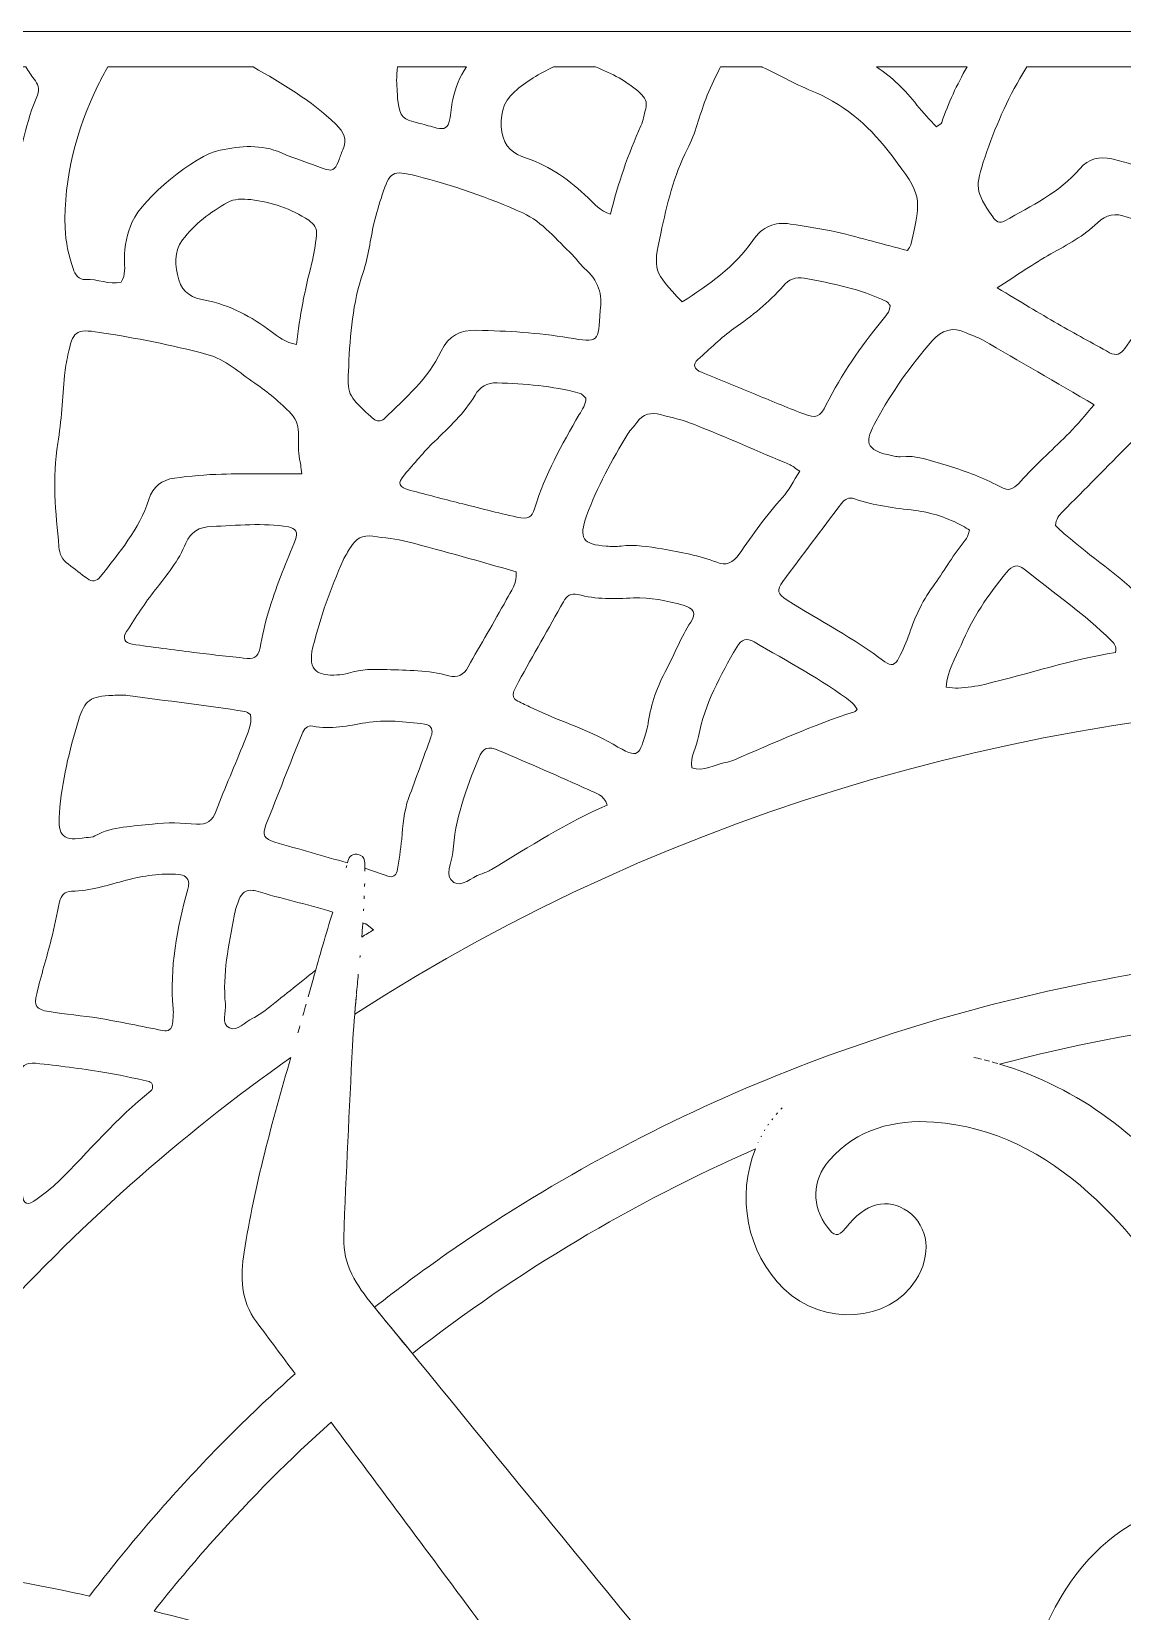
# Model space of a CAD drawing. Extents: x 140 to 2861, y -2860 to -140.
# Drawn here: x 769 to 1340, y -967 to -140 of the extents above; entities that cross this region are included whole.
import ezdxf

# ---------------------------------------------------------------- set-up
doc = ezdxf.new("R2010")
doc.units = 0
doc.header["$MEASUREMENT"] = 0
doc.layers.add('Layer 1', color=7, linetype='Continuous')

# ---------------------------------------------------------------- blocks, each defined once
blk = doc.blocks.new('block 2')
at = {"layer": 'Layer 1', "lineweight": 0}
blk.add_lwpolyline([(1356.69, -139.6), (1299.75, -139.6), (1268.59, -139.6), (1193.65, -139.6), (1108.24, -139.6), (1087.25, -139.6), (1020.71, -139.6), (963.39, -139.6), (837.73, -139.6), (819.08, -139.6), (753.79, -139.6)], dxfattribs=at)
for points, knots in [([(765.69, -158.1), (767.05, -160.27), (768.43, -162.43), (769.99, -164.45), (772.05, -167.09), (773.22, -169.42), (771.77, -172.87), (765.88, -186.82), (762.96, -201.58), (760.39, -216.43), (760.14, -217.88), (760.09, -219.69), (758.2, -220.19), (756.48, -220.66), (755.4, -219.58), (754.56, -218.28), (744.73, -203.05), (734.39, -188.12), (725.27, -172.47), (722.6, -167.89), (720.39, -163.03), (718.32, -158.1), (718.32, -158.1), (765.69, -158.1), (765.69, -158.1)], [0, 0, 0, 0, 1, 1, 1, 2, 2, 2, 3, 3, 3, 4, 4, 4, 5, 5, 5, 6, 6, 6, 7, 7, 7, 8, 8, 8, 8]), ([(803.63, -167.51), (805.17, -164.31), (806.86, -161.19), (808.59, -158.1), (808.59, -158.1), (884.71, -158.1), (884.71, -158.1), (899.98, -166.77), (915.12, -175.62), (927.99, -188), (932.4, -192.25), (934.06, -196.01), (931.67, -201.55), (930.85, -203.45), (930.27, -205.46), (929.49, -207.37), (927.44, -212.36), (926.07, -212.96), (921.38, -211.21), (914.11, -208.5), (906.67, -206.18), (899.58, -203.08), (888.98, -198.43), (878.18, -199.52), (867.51, -201.63), (854.3, -204.25), (826.74, -226.97), (821.48, -239.13), (818.8, -245.31), (817.24, -251.87), (817.35, -258.76), (817.42, -262.81), (818.13, -267.07), (815.61, -270.73), (809.2, -272.36), (803.29, -268.95), (797.03, -269.41), (793.53, -269.67), (791.48, -266.73), (790.49, -263.67), (788.25, -256.79), (786.47, -249.86), (786.26, -242.46), (785.49, -215.91), (792.21, -191.14), (803.63, -167.51)], [0, 0, 0, 0, 1, 1, 1, 2, 2, 2, 3, 3, 3, 4, 4, 4, 5, 5, 5, 6, 6, 6, 7, 7, 7, 8, 8, 8, 9, 9, 9, 10, 10, 10, 11, 11, 11, 12, 12, 12, 13, 13, 13, 14, 14, 14, 15, 15, 15, 15]), ([(960.33, -158.1), (960.33, -158.1), (996.46, -158.1), (996.46, -158.1), (992.99, -163.09), (990.71, -168.89), (989.26, -175.21), (988.46, -178.73), (988.29, -182.4), (987.61, -185.96), (986.86, -189.92), (984.97, -191.06), (980.96, -190.1), (977.94, -189.38), (975, -188.34), (971.98, -187.65), (962.9, -185.58), (961.75, -184.46), (960.55, -175.85), (960.34, -174.32), (960.29, -172.75), (960.19, -171.2), (960.06, -169.13), (959.94, -167.06), (959.83, -165.21), (959.93, -162.82), (960.1, -160.45), (960.33, -158.1)], [0, 0, 0, 0, 1, 1, 1, 2, 2, 2, 3, 3, 3, 4, 4, 4, 5, 5, 5, 6, 6, 6, 7, 7, 7, 8, 8, 8, 9, 9, 9, 9]), ([(1021.64, -171.06), (1027.73, -165.71), (1034.73, -161.52), (1042.07, -158.1), (1042.07, -158.1), (1064.12, -158.1), (1064.12, -158.1), (1072.56, -161.4), (1080.55, -165.65), (1087.43, -171.81), (1089.91, -174.03), (1091.35, -176.5), (1090.32, -179.96), (1089.44, -182.93), (1089.08, -186.11), (1087.83, -188.9), (1081.13, -203.78), (1075.77, -219.14), (1071.87, -235.22), (1066.39, -233.6), (1063.47, -229.84), (1060.19, -226.71), (1050.75, -217.73), (1040.58, -209.96), (1027.96, -205.94), (1021.13, -203.76), (1016.25, -199.85), (1015.06, -192.26), (1013.77, -184.05), (1015.38, -176.57), (1021.64, -171.06)], [0, 0, 0, 0, 1, 1, 1, 2, 2, 2, 3, 3, 3, 4, 4, 4, 5, 5, 5, 6, 6, 6, 7, 7, 7, 8, 8, 8, 9, 9, 9, 10, 10, 10, 10]), ([(1098.23, -245.24), (1101.45, -230.09), (1104.95, -215.08), (1112.2, -201.06), (1116.43, -192.89), (1118.45, -183.58), (1121.77, -174.91), (1123.8, -169.61), (1126.28, -164.47), (1128.83, -159.39), (1129.06, -158.93), (1129.29, -158.5), (1129.51, -158.1), (1129.51, -158.1), (1151.17, -158.1), (1151.17, -158.1), (1151.2, -158.11), (1151.24, -158.13), (1151.28, -158.15), (1160.62, -162.57), (1169.73, -167.55), (1179.23, -171.57), (1195.97, -178.66), (1208.64, -190.31), (1219.35, -204.68), (1234.8, -225.4), (1235.05, -225.74), (1229.09, -251.16), (1228.87, -252.11), (1228.16, -252.94), (1227.43, -254.28), (1215.22, -251.05), (1202.94, -247.54), (1190.53, -244.62), (1182.51, -242.74), (1174.3, -241.63), (1166.14, -240.36), (1157.77, -239.04), (1151.62, -241.56), (1146.39, -249.05), (1136.82, -262.75), (1123.3, -272.31), (1109.38, -281.1), (1094.18, -264.97), (1094.04, -264.94), (1098.23, -245.24)], [0, 0, 0, 0, 1, 1, 1, 2, 2, 2, 3, 3, 3, 4, 4, 4, 5, 5, 5, 6, 6, 6, 7, 7, 7, 8, 8, 8, 9, 9, 9, 10, 10, 10, 11, 11, 11, 12, 12, 12, 13, 13, 13, 14, 14, 14, 15, 15, 15, 15]), ([(1258.6, -158.1), (1253.35, -167.41), (1248.74, -177.03), (1245.37, -187.26), (1245.11, -188.05), (1243.81, -188.5), (1242.59, -189.42), (1239.18, -185.66), (1235.49, -182.06), (1232.35, -178.04), (1226.24, -170.22), (1219.34, -163.36), (1211.11, -158.1), (1211.11, -158.1), (1258.6, -158.1), (1258.6, -158.1)], [0, 0, 0, 0, 1, 1, 1, 2, 2, 2, 3, 3, 3, 4, 4, 4, 5, 5, 5, 5]), ([(1268.06, -205.17), (1273.21, -189.97), (1279.43, -175.37), (1287.87, -161.51), (1288.55, -160.38), (1289.22, -159.24), (1289.88, -158.1), (1289.88, -158.1), (1380.53, -158.1), (1380.53, -158.1), (1386.35, -164.9), (1390.79, -172.78), (1395.15, -180.67), (1406.61, -201.41), (1406.36, -201.56), (1398.76, -224.02), (1398.28, -225.45), (1397.43, -226.76), (1396.03, -229.58), (1378.77, -221.66), (1362.25, -214.34), (1344.91, -209.1), (1341.45, -208.06), (1337.97, -207.01), (1334.44, -206.23), (1327.92, -204.8), (1322.3, -206.07), (1317.67, -211.44), (1306.94, -223.86), (1292.33, -230.81), (1278.41, -238.72), (1275.52, -240.36), (1273.67, -239.01), (1272.05, -236.6), (1262.82, -222.86), (1262.58, -221.34), (1268.06, -205.17)], [0, 0, 0, 0, 1, 1, 1, 2, 2, 2, 3, 3, 3, 4, 4, 4, 5, 5, 5, 6, 6, 6, 7, 7, 7, 8, 8, 8, 9, 9, 9, 10, 10, 10, 11, 11, 11, 12, 12, 12, 12]), ([(934.78, -314.76), (935.56, -298.18), (936.83, -281.72), (942.32, -265.75), (945.15, -257.49), (946.03, -248.58), (948.03, -240.02), (949.21, -234.98), (950.7, -229.99), (952.31, -225.07), (956.23, -213.08), (957.66, -211.93), (970.18, -215.15), (989.27, -220.05), (1007.95, -226.41), (1025.91, -234.56), (1036.48, -239.35), (1043.62, -248.71), (1051.91, -256.46), (1054.17, -258.57), (1055.76, -261.44), (1058.12, -263.4), (1065.67, -269.68), (1067.89, -277.66), (1066.42, -285.68), (1065.78, -302.33), (1065.74, -302.55), (1049.87, -299.91), (1033.96, -297.27), (1017.94, -296.34), (1001.85, -295.97), (993.22, -295.78), (987.11, -298.68), (983.23, -306.93), (976.48, -321.33), (964.48, -331.52), (953.28, -342.27), (951.6, -343.88), (949.58, -343.83), (947.71, -342.39), (946.89, -341.76), (946.18, -340.99), (945.42, -340.28), (934.21, -329.75), (934.08, -329.74), (934.78, -314.76)], [0, 0, 0, 0, 1, 1, 1, 2, 2, 2, 3, 3, 3, 4, 4, 4, 5, 5, 5, 6, 6, 6, 7, 7, 7, 8, 8, 8, 9, 9, 9, 10, 10, 10, 11, 11, 11, 12, 12, 12, 13, 13, 13, 14, 14, 14, 15, 15, 15, 15]), ([(917.94, -246.14), (917.28, -251.25), (916.69, -256.41), (915.37, -261.36), (911.81, -274.8), (909.11, -288.39), (907.45, -303.46), (901.53, -302.36), (897.95, -299.36), (894.27, -296.64), (883.77, -288.89), (872.61, -282.67), (859.56, -280.26), (853.27, -279.1), (847.78, -276.61), (845.81, -269.54), (843.78, -262.29), (843.12, -255.03), (847.71, -248.71), (853.88, -240.23), (862.49, -234.21), (871.38, -229.01), (874.62, -227.11), (879.5, -227.14), (883.49, -227.57), (894.38, -228.77), (904.58, -232.37), (913.83, -238.4), (916.64, -240.24), (918.38, -242.76), (917.94, -246.14)], [0, 0, 0, 0, 1, 1, 1, 2, 2, 2, 3, 3, 3, 4, 4, 4, 5, 5, 5, 6, 6, 6, 7, 7, 7, 8, 8, 8, 9, 9, 9, 10, 10, 10, 10]), ([(1351.26, -291.74), (1347.72, -296.19), (1344.43, -300.85), (1341.18, -305.51), (1339.08, -308.54), (1336.56, -309.52), (1333.28, -307.71), (1324.21, -302.72), (1315.1, -297.78), (1306.13, -292.61), (1296.32, -286.95), (1286.65, -281.06), (1274.34, -273.75), (1285.03, -266.96), (1293.52, -261.06), (1302.49, -256), (1311.08, -251.16), (1319.81, -246.68), (1326.94, -239.66), (1331.41, -235.25), (1336.33, -234.46), (1342.55, -236.7), (1354.26, -240.91), (1365.95, -245.08), (1376.95, -250.93), (1385.02, -255.22), (1383.93, -257.5), (1378.79, -262.19), (1368.8, -271.28), (1359.67, -281.18), (1351.26, -291.74)], [0, 0, 0, 0, 1, 1, 1, 2, 2, 2, 3, 3, 3, 4, 4, 4, 5, 5, 5, 6, 6, 6, 7, 7, 7, 8, 8, 8, 9, 9, 9, 10, 10, 10, 10]), ([(1213.92, -291.01), (1202.85, -304.72), (1192.86, -319.13), (1184.9, -334.91), (1181.54, -341.58), (1179.75, -342.28), (1172.61, -339.58), (1163.91, -336.29), (1155.35, -332.63), (1146.73, -329.12), (1137.64, -325.42), (1128.55, -321.72), (1119.47, -317.99), (1115.46, -316.34), (1114.74, -313.81), (1117.7, -311.2), (1123.89, -305.71), (1129.85, -299.88), (1136.55, -295.08), (1145.84, -288.43), (1154.86, -281.62), (1162.25, -272.81), (1165.08, -269.43), (1168.85, -267.83), (1173.33, -268.68), (1188.05, -271.48), (1202.79, -274.27), (1216.44, -280.87), (1217.22, -281.25), (1217.68, -282.31), (1218.32, -283.09), (1218.24, -286.47), (1215.84, -288.63), (1213.92, -291.01)], [0, 0, 0, 0, 1, 1, 1, 2, 2, 2, 3, 3, 3, 4, 4, 4, 5, 5, 5, 6, 6, 6, 7, 7, 7, 8, 8, 8, 9, 9, 9, 10, 10, 10, 11, 11, 11, 11]), ([(782.45, -355.14), (784.45, -343.45), (784.82, -331.48), (786.03, -319.65), (786.39, -316.05), (787, -312.46), (787.74, -308.92), (790.31, -296.51), (791.61, -295.1), (804.28, -297.06), (823.19, -300), (842, -303.6), (860.52, -308.58), (870.46, -311.25), (877.56, -318.28), (885.64, -323.72), (892.47, -328.32), (898.95, -333.72), (904.64, -339.67), (910.96, -346.27), (907.23, -355.52), (909.09, -363.4), (909.56, -365.38), (909.7, -367.44), (910.24, -371.22), (895.09, -371.22), (881.67, -370.98), (868.26, -371.31), (860, -371.52), (851.73, -372.28), (843.54, -373.39), (836.99, -374.27), (832.35, -377.77), (830.12, -384.59), (825.03, -400.15), (814.58, -412.48), (804.69, -425.09), (802.85, -427.44), (800.4, -427.83), (797.92, -426.03), (794.57, -423.59), (791.38, -420.93), (788.01, -418.52), (784.8, -416.23), (783.4, -413.15), (783.05, -409.32), (781.38, -391.28), (779.35, -373.33), (782.45, -355.14)], [0, 0, 0, 0, 1, 1, 1, 2, 2, 2, 3, 3, 3, 4, 4, 4, 5, 5, 5, 6, 6, 6, 7, 7, 7, 8, 8, 8, 9, 9, 9, 10, 10, 10, 11, 11, 11, 12, 12, 12, 13, 13, 13, 14, 14, 14, 15, 15, 15, 16, 16, 16, 16]), ([(1325.24, -334.99), (1320.39, -340.5), (1316.54, -345.27), (1312.27, -349.62), (1304.3, -357.72), (1295.67, -365.21), (1288.08, -373.64), (1280.96, -381.53), (1279.82, -379.81), (1273.65, -376.72), (1265.27, -372.52), (1256.66, -369.32), (1247.73, -366.62), (1239.81, -364.22), (1232.07, -361.29), (1223.56, -362.16), (1222.55, -362.26), (1221.48, -362.11), (1220.47, -361.91), (1203.95, -358.65), (1205.2, -354.09), (1211.03, -343.34), (1219.19, -328.31), (1229.09, -314.43), (1240.37, -301.55), (1245.37, -295.84), (1251.07, -293.92), (1258.19, -297.32), (1260.98, -298.65), (1264.04, -299.48), (1266.71, -301.02), (1285.92, -312.07), (1305.06, -323.25), (1325.24, -334.99)], [0, 0, 0, 0, 1, 1, 1, 2, 2, 2, 3, 3, 3, 4, 4, 4, 5, 5, 5, 6, 6, 6, 7, 7, 7, 8, 8, 8, 9, 9, 9, 10, 10, 10, 11, 11, 11, 11]), ([(1032.2, -388.99), (1030.5, -394.32), (1028.97, -395.14), (1022.79, -393.78), (1012.7, -391.57), (1002.7, -388.96), (992.68, -386.43), (984.16, -384.28), (975.67, -382.02), (967.17, -379.8), (960.92, -378.17), (960.06, -376.16), (964, -371.6), (969.07, -365.73), (974.03, -359.71), (979.59, -354.33), (987.4, -346.76), (995.41, -339.48), (1000.98, -329.94), (1003.48, -325.67), (1007.24, -323.36), (1012.5, -323.51), (1027.01, -323.91), (1041.42, -325.11), (1055.49, -328.85), (1056.85, -329.21), (1057.93, -330.66), (1059.05, -331.54), (1058.98, -335), (1057.09, -337.49), (1055.53, -340.12), (1046.32, -355.72), (1037.73, -371.61), (1032.2, -388.99)], [0, 0, 0, 0, 1, 1, 1, 2, 2, 2, 3, 3, 3, 4, 4, 4, 5, 5, 5, 6, 6, 6, 7, 7, 7, 8, 8, 8, 9, 9, 9, 10, 10, 10, 11, 11, 11, 11]), ([(1098.1, -340.1), (1104.08, -341.71), (1110.2, -343.04), (1115.92, -345.36), (1132.68, -352.15), (1149.28, -359.35), (1165.91, -366.45), (1167.3, -367.04), (1168.48, -368.1), (1171.05, -369.78), (1167.62, -375.06), (1165.34, -379.85), (1161.92, -383.59), (1153.52, -392.82), (1146.42, -403.01), (1139.3, -413.16), (1136.02, -417.82), (1132.44, -419.41), (1127.53, -417.48), (1118.3, -413.85), (1108.69, -412.15), (1098.98, -410.44), (1091.78, -409.18), (1084.72, -408.17), (1077.42, -408.97), (1074.87, -409.26), (1072.25, -409.18), (1069.68, -409.01), (1057.42, -408.21), (1055.1, -404.76), (1059.38, -393.19), (1064.96, -378.09), (1072.56, -363.97), (1080.96, -350.28), (1082.31, -348.09), (1084.26, -346.29), (1085.75, -344.19), (1088.89, -339.75), (1093.18, -338.79), (1098.1, -340.1)], [0, 0, 0, 0, 1, 1, 1, 2, 2, 2, 3, 3, 3, 4, 4, 4, 5, 5, 5, 6, 6, 6, 7, 7, 7, 8, 8, 8, 9, 9, 9, 10, 10, 10, 11, 11, 11, 12, 12, 12, 13, 13, 13, 13]), ([(1385.74, -404.72), (1379.41, -411.1), (1374.57, -418.23), (1370.75, -426.23), (1369.41, -429.03), (1367.91, -431.76), (1366.3, -434.41), (1359.9, -444.97), (1359.29, -445.22), (1350.83, -436.76), (1338.33, -424.25), (1323.5, -414.62), (1310.2, -403.11), (1308.28, -401.44), (1306.46, -399.66), (1304.85, -398.18), (1305.26, -394.86), (1306.8, -392.83), (1308.66, -390.96), (1320.34, -379.2), (1332.03, -367.44), (1343.66, -355.63), (1346.2, -353.05), (1348.65, -352.72), (1351.89, -354.53), (1359.64, -358.86), (1368.19, -360.82), (1376.74, -363.04), (1388.2, -366), (1399.29, -370.25), (1408.59, -379), (1400.79, -387.87), (1393.68, -396.71), (1385.74, -404.72)], [0, 0, 0, 0, 1, 1, 1, 2, 2, 2, 3, 3, 3, 4, 4, 4, 5, 5, 5, 6, 6, 6, 7, 7, 7, 8, 8, 8, 9, 9, 9, 10, 10, 10, 11, 11, 11, 11]), ([(1192.89, -386.59), (1194.62, -384.28), (1196.95, -383.21), (1199.63, -384.19), (1209.91, -387.96), (1220.63, -388.95), (1231.4, -390.32), (1240, -391.41), (1248.51, -394.18), (1256.31, -398.41), (1257.63, -399.13), (1258.86, -400.01), (1259.98, -400.71), (1258.91, -403.25), (1258.63, -404.89), (1257.7, -405.96), (1251.54, -413.01), (1247.22, -421.32), (1241.71, -428.76), (1235.75, -436.79), (1231.49, -445.4), (1228.43, -454.81), (1226.99, -459.21), (1224.92, -463.41), (1222.87, -467.57), (1221.02, -471.32), (1218.82, -472.05), (1215.5, -469.51), (1199.45, -457.23), (1181.41, -448.16), (1164.46, -437.32), (1159.33, -434.04), (1158.78, -432.01), (1162.15, -427.47), (1172.31, -413.78), (1182.64, -400.21), (1192.89, -386.59)], [0, 0, 0, 0, 1, 1, 1, 2, 2, 2, 3, 3, 3, 4, 4, 4, 5, 5, 5, 6, 6, 6, 7, 7, 7, 8, 8, 8, 9, 9, 9, 10, 10, 10, 11, 11, 11, 12, 12, 12, 12]), ([(906.94, -405.59), (904.69, -411.38), (902.08, -417.02), (899.91, -422.84), (895.38, -434.94), (891, -447.08), (888.85, -459.92), (887.7, -466.8), (886.03, -467.95), (881.7, -467.82), (871.05, -466.63), (862.32, -465.74), (853.61, -464.65), (842.84, -463.31), (832.07, -461.89), (821.32, -460.34), (817.46, -459.79), (816.26, -456.97), (818.48, -453.62), (823.33, -446.29), (828.03, -438.82), (833.45, -431.91), (839.54, -424.16), (845.7, -416.59), (849.56, -407.36), (851.96, -401.63), (856.48, -398.93), (862.97, -398.69), (876.39, -398.18), (889.81, -396.74), (903.21, -398.93), (907, -399.55), (908.38, -401.86), (906.94, -405.59)], [0, 0, 0, 0, 1, 1, 1, 2, 2, 2, 3, 3, 3, 4, 4, 4, 5, 5, 5, 6, 6, 6, 7, 7, 7, 8, 8, 8, 9, 9, 9, 10, 10, 10, 11, 11, 11, 11]), ([(965.78, -406.71), (984.77, -411.7), (1003.65, -417.12), (1022.54, -422.37), (1023, -428.35), (1019.76, -432.69), (1017.34, -437.11), (1010.88, -448.92), (1003.85, -460.41), (997.35, -472.19), (994.94, -476.56), (991.69, -478.16), (987.15, -476.89), (976.53, -473.91), (965.64, -474.02), (954.76, -473.63), (947.99, -473.38), (941.31, -473.33), (934.75, -475.43), (932.8, -476.05), (930.7, -476.36), (928.65, -476.45), (919.47, -476.86), (912.78, -475.25), (916.07, -461.78), (919.91, -446.1), (925.39, -431.07), (931.88, -416.36), (932.92, -414.01), (934.48, -411.9), (935.76, -409.66), (938.35, -405.15), (942.09, -402.98), (947.37, -403.81), (953.51, -404.76), (959.8, -405.14), (965.78, -406.71)], [0, 0, 0, 0, 1, 1, 1, 2, 2, 2, 3, 3, 3, 4, 4, 4, 5, 5, 5, 6, 6, 6, 7, 7, 7, 8, 8, 8, 9, 9, 9, 10, 10, 10, 11, 11, 11, 12, 12, 12, 12]), ([(1247.6, -482.78), (1248.18, -474.38), (1252.66, -467.76), (1255.51, -460.77), (1261.19, -446.86), (1269.68, -434.4), (1279.24, -422.78), (1282.51, -418.81), (1285, -418.33), (1288.52, -421.12), (1303.9, -433.31), (1320.11, -444.51), (1334.09, -458.41), (1335.54, -459.85), (1337.06, -461.33), (1336.34, -464.7), (1313.36, -468.34), (1290.84, -475.83), (1267.81, -481.37), (1263.32, -482.45), (1258.66, -482.95), (1254.04, -483.42), (1252.08, -483.62), (1250.04, -483.05), (1247.6, -482.78)], [0, 0, 0, 0, 1, 1, 1, 2, 2, 2, 3, 3, 3, 4, 4, 4, 5, 5, 5, 6, 6, 6, 7, 7, 7, 8, 8, 8, 8]), ([(2062.8, -652.02), (2062.31, -646.19), (2061.75, -640.36), (2061.2, -634.53), (2062.35, -646.53), (2063.49, -658.53), (2064.1, -670.57), (2065.79, -704.11), (2067.52, -737.65), (2068.71, -771.19), (2069.17, -785.02), (2061.94, -796.09), (2053.49, -806.46), (2049.84, -810.92), (2046.19, -815.38), (2042.54, -819.84), (2046.15, -815.43), (2049.76, -811.02), (2053.38, -806.6), (2047.8, -802.13), (2042.18, -797.73), (2036.49, -793.41), (1987.95, -756.57), (1934.76, -724.88), (1878.4, -699.21), (1823.53, -674.22), (1765.31, -654.77), (1705.35, -641.41), (1646.36, -628.27), (1585.46, -620.96), (1524.35, -619.69), (1461.26, -618.38), (1397.83, -623.5), (1335.84, -634.9), (1273.24, -646.42), (1212.02, -664.36), (1153.89, -688.23), (1094.46, -712.63), (1038.05, -743.32), (986.24, -779.44), (973.31, -788.45), (960.66, -797.83), (948.28, -807.53), (954.91, -815.62), (961.53, -823.72), (968.16, -831.81), (1023.06, -788.77), (1083.42, -752.84), (1147.75, -724.65), (1137.99, -749.14), (1142.94, -778.91), (1162.72, -797.82), (1183.43, -817.68), (1217.36, -815.53), (1231.65, -793.48), (1240.26, -780.3), (1238.6, -765.2), (1227.73, -757.4), (1217.24, -749.87), (1205.1, -752.75), (1195.07, -765.97), (1191, -771.31), (1188.81, -770.12), (1185.5, -765.66), (1177.21, -754.55), (1177.21, -741.07), (1186.5, -730.54), (1201.07, -714.06), (1220.43, -709.14), (1241.26, -710.56), (1272.65, -712.75), (1299.31, -727.01), (1322.29, -747.56), (1366.36, -786.98), (1389.22, -838.08), (1401.28, -894.95), (1403.28, -904.4), (1397.75, -905.63), (1390.95, -906.51), (1365.97, -909.66), (1343.38, -918.04), (1325.32, -936.37), (1310.41, -951.51), (1300.85, -969.64), (1294.12, -989.73), (1280.83, -1029.42), (1288.97, -1066.85), (1307.15, -1102.35), (1319.02, -1125.59), (1335.62, -1146.15), (1351.56, -1166.94), (1365.13, -1184.53), (1364.86, -1184.69), (1344.19, -1191.33), (1338.19, -1193.26), (1332.47, -1196.56), (1326.13, -1191.87), (1321.33, -1188.26), (1315.91, -1185.49), (1311.07, -1181.96), (1279.56, -1158.94), (1246.33, -1138.89), (1211.86, -1120.71), (1202.37, -1115.68), (1193.04, -1110.61), (1186.2, -1101.7), (1169.29, -1079.56), (1152.35, -1057.43), (1134.79, -1035.8), (1072.51, -959.23), (1009.96, -882.85), (947.4, -806.46), (938.95, -796.09), (931.73, -785.02), (932.19, -771.19), (933.38, -737.65), (935.11, -704.11), (936.8, -670.57), (937.24, -661.76), (937.98, -652.97), (938.79, -644.19), (938.48, -647.48), (938.19, -650.77), (937.92, -654.07), (1273.87, -436.72), (1729.42, -433.08), (2062.8, -652.02)], [0, 0, 0, 0, 1, 1, 1, 2, 2, 2, 3, 3, 3, 4, 4, 4, 5, 5, 5, 6, 6, 6, 7, 7, 7, 8, 8, 8, 9, 9, 9, 10, 10, 10, 11, 11, 11, 12, 12, 12, 13, 13, 13, 14, 14, 14, 15, 15, 15, 16, 16, 16, 17, 17, 17, 18, 18, 18, 19, 19, 19, 20, 20, 20, 21, 21, 21, 22, 22, 22, 23, 23, 23, 24, 24, 24, 25, 25, 25, 26, 26, 26, 27, 27, 27, 28, 28, 28, 29, 29, 29, 30, 30, 30, 31, 31, 31, 32, 32, 32, 33, 33, 33, 34, 34, 34, 35, 35, 35, 36, 36, 36, 37, 37, 37, 38, 38, 38, 39, 39, 39, 40, 40, 40, 41, 41, 41, 42, 42, 42, 42]), ([(1113.94, -448.79), (1108.81, -456.64), (1105.57, -465.4), (1101.14, -473.55), (1096.37, -482.33), (1093.19, -491.47), (1091.65, -501.26), (1091.49, -502.28), (1091.46, -503.34), (1091.15, -504.32), (1086.57, -518.87), (1087.54, -521.11), (1073.26, -512.74), (1059.37, -504.6), (1043.8, -500.21), (1029.45, -493.09), (1027.14, -491.94), (1024.73, -490.96), (1022.52, -489.64), (1021.16, -488.82), (1020.49, -487.25), (1021.06, -485.67), (1021.76, -483.73), (1022.66, -481.85), (1023.66, -480.05), (1031.5, -466.07), (1039.43, -452.14), (1047.21, -438.13), (1048.93, -435.03), (1051.15, -433.5), (1054.72, -434.24), (1064.32, -437.06), (1074.07, -436.58), (1083.93, -436.14), (1092.73, -435.75), (1101.45, -437.48), (1109.93, -439.94), (1115.56, -441.58), (1116.9, -444.25), (1113.94, -448.79)], [0, 0, 0, 0, 1, 1, 1, 2, 2, 2, 3, 3, 3, 4, 4, 4, 5, 5, 5, 6, 6, 6, 7, 7, 7, 8, 8, 8, 9, 9, 9, 10, 10, 10, 11, 11, 11, 12, 12, 12, 13, 13, 13, 13]), ([(1198.45, -490.96), (1199.59, -491.84), (1200.25, -493.34), (1201.13, -494.54), (1200.53, -495.05), (1200.2, -495.56), (1199.74, -495.7), (1178.04, -502.59), (1157.38, -512.1), (1136.48, -520.99), (1135.06, -521.6), (1133.54, -522.05), (1132.02, -522.33), (1126.2, -523.4), (1120.79, -527.27), (1114.46, -525.03), (1113.38, -519.1), (1117, -514.2), (1118.02, -508.71), (1121.17, -491.64), (1129.42, -476.67), (1137.99, -461.91), (1140.5, -457.6), (1143.17, -456.85), (1147.07, -459.14), (1164.45, -469.33), (1182.42, -478.58), (1198.45, -490.96)], [0, 0, 0, 0, 1, 1, 1, 2, 2, 2, 3, 3, 3, 4, 4, 4, 5, 5, 5, 6, 6, 6, 7, 7, 7, 8, 8, 8, 9, 9, 9, 9]), ([(819.09, -487.18), (839.57, -489.88), (860.03, -492.67), (880.48, -495.51), (881.41, -495.64), (882.23, -496.46), (883.34, -497.09), (884.22, -502.31), (881.91, -507), (880.03, -511.68), (875.23, -523.65), (869.97, -535.45), (865.41, -547.51), (863.46, -552.66), (860.65, -555.03), (855.14, -554.57), (847.43, -553.94), (839.78, -553.51), (831.97, -554.56), (821.79, -555.91), (811.32, -555.44), (801.93, -560.75), (800.66, -561.46), (798.92, -561.37), (797.39, -561.62), (785.26, -563.61), (782.33, -561.09), (783.26, -548.74), (784.52, -532.18), (788.48, -516.1), (793.27, -500.29), (796.62, -489.25), (799.56, -487.63), (811.35, -487.15), (813.93, -487.04), (816.55, -486.85), (819.09, -487.18)], [0, 0, 0, 0, 1, 1, 1, 2, 2, 2, 3, 3, 3, 4, 4, 4, 5, 5, 5, 6, 6, 6, 7, 7, 7, 8, 8, 8, 9, 9, 9, 10, 10, 10, 11, 11, 11, 12, 12, 12, 12]), ([(916.02, -503.23), (925.44, -505.27), (934.56, -502.94), (943.69, -501.47), (954.07, -499.81), (964.28, -500.89), (974.53, -502.16), (976.75, -502.43), (978.25, -503.71), (978.57, -506.17), (978.34, -507.07), (978.18, -508.1), (977.83, -509.06), (973.96, -519.73), (970.05, -530.39), (966.16, -541.06), (963.64, -547.95), (963.23, -555.18), (962.54, -562.39), (962, -568.04), (961.18, -573.68), (960.1, -579.25), (959.68, -581.41), (957.65, -582.6), (955.35, -581.86), (951.29, -580.54), (947.31, -578.99), (943.27, -577.62), (943.24, -578.17), (943.22, -578.7), (943.22, -579.2), (943.22, -575.78), (944.37, -570.98), (939.11, -570.36), (935.67, -569.96), (934.76, -572.39), (934.15, -574.87), (921.47, -571.19), (908.74, -567.66), (896.07, -563.97), (890.51, -562.35), (889.39, -560.26), (891.48, -554.9), (897.68, -539), (904.06, -523.18), (910.35, -507.32), (911.38, -504.71), (913.04, -502.58), (916.02, -503.23)], [0, 0, 0, 0, 1, 1, 1, 2, 2, 2, 3, 3, 3, 4, 4, 4, 5, 5, 5, 6, 6, 6, 7, 7, 7, 8, 8, 8, 9, 9, 9, 10, 10, 10, 11, 11, 11, 12, 12, 12, 13, 13, 13, 14, 14, 14, 15, 15, 15, 16, 16, 16, 16]), ([(989.34, -569.36), (990.42, -552.15), (996.22, -536.07), (1002.71, -520.29), (1005.16, -514.32), (1007.58, -513.54), (1013.73, -516.15), (1029.4, -522.82), (1045.03, -529.6), (1060.52, -536.66), (1064.07, -538.28), (1068.55, -539.28), (1070.19, -544.56), (1048.88, -553.69), (1029.49, -566.39), (1009.62, -578.26), (1007.86, -579.31), (1005.9, -580.07), (1003.97, -580.75), (999.19, -582.45), (993.78, -587.69), (989.84, -585.08), (984.54, -581.58), (989.01, -574.67), (989.34, -569.36)], [0, 0, 0, 0, 1, 1, 1, 2, 2, 2, 3, 3, 3, 4, 4, 4, 5, 5, 5, 6, 6, 6, 7, 7, 7, 8, 8, 8, 8]), ([(933.53, -577.39), (933.65, -577.02), (933.75, -576.62), (933.84, -576.2), (933.75, -576.62), (933.65, -577.02), (933.53, -577.39)], [0, 0, 0, 0, 1, 1, 1, 2, 2, 2, 2]), ([(783.39, -595.3), (784.12, -591.83), (786, -589.74), (789.64, -589.7), (799.58, -589.59), (808.81, -586.37), (818.31, -583.91), (827.2, -581.6), (836.52, -580.12), (845.88, -580.88), (848.55, -581.1), (850.78, -582.45), (851.09, -585.73), (850.93, -586.6), (850.84, -587.64), (850.56, -588.63), (844.78, -609.08), (840.97, -629.76), (842.88, -651.16), (843.11, -653.71), (842.78, -656.32), (842.55, -658.89), (842.26, -662.04), (840.51, -663.24), (837.36, -662.62), (826.22, -660.42), (815.11, -658.07), (803.91, -656.2), (795.27, -654.75), (786.48, -654.23), (777.85, -652.73), (770.83, -651.52), (769.79, -649.79), (771.4, -643.36), (773.77, -633.85), (776.59, -624.45), (779.01, -614.95), (780.66, -608.45), (782.01, -601.87), (783.39, -595.3)], [0, 0, 0, 0, 1, 1, 1, 2, 2, 2, 3, 3, 3, 4, 4, 4, 5, 5, 5, 6, 6, 6, 7, 7, 7, 8, 8, 8, 9, 9, 9, 10, 10, 10, 11, 11, 11, 12, 12, 12, 13, 13, 13, 13]), ([(943.11, -587.29), (943.13, -586.72), (943.15, -586.15), (943.16, -585.57), (943.15, -586.15), (943.13, -586.72), (943.11, -587.29)], [0, 0, 0, 0, 1, 1, 1, 2, 2, 2, 2]), ([(891.09, -652.07), (889.07, -653.64), (886.85, -655.05), (884.54, -656.17), (880.48, -658.13), (876.54, -663.3), (872.31, -661.28), (867.66, -659.06), (870.65, -653.04), (870.21, -648.7), (868.66, -633.06), (872, -617.88), (874.76, -602.66), (875.3, -599.64), (876.4, -596.69), (877.49, -593.81), (878.69, -590.65), (880.89, -588.72), (884.58, -589.27), (885.09, -589.34), (885.63, -589.29), (886.11, -589.44), (899.41, -593.61), (913.11, -596.5), (926.44, -600.58), (926.44, -600.57), (926.44, -600.57), (926.44, -600.57), (922.93, -612.1), (919.48, -623.64), (916.28, -635.26), (915.39, -638.51), (914.48, -641.76), (913.56, -645), (914.48, -641.76), (915.39, -638.51), (916.28, -635.26), (916.67, -633.87), (917.06, -632.48), (917.45, -631.1), (908.54, -638.07), (899.93, -645.22), (891.09, -652.07)], [0, 0, 0, 0, 1, 1, 1, 2, 2, 2, 3, 3, 3, 4, 4, 4, 5, 5, 5, 6, 6, 6, 7, 7, 7, 8, 8, 8, 9, 9, 9, 10, 10, 10, 11, 11, 11, 12, 12, 12, 13, 13, 13, 14, 14, 14, 14]), ([(942.9, -593.74), (942.92, -593.19), (942.94, -592.65), (942.97, -592.1), (942.94, -592.65), (942.92, -593.19), (942.9, -593.74)], [0, 0, 0, 0, 1, 1, 1, 2, 2, 2, 2]), ([(942.58, -599.98), (942.6, -599.62), (942.62, -599.26), (942.64, -598.9), (942.62, -599.26), (942.6, -599.62), (942.58, -599.98)], [0, 0, 0, 0, 1, 1, 1, 2, 2, 2, 2]), ([(941.61, -613.74), (941.82, -611.23), (942.01, -608.71), (942.18, -606.19), (942.18, -606.2), (942.18, -606.2), (942.18, -606.2), (942.7, -606.42), (943.21, -606.62), (943.73, -606.84), (944.64, -607.24), (945.36, -608.07), (947.75, -609.93), (945.67, -611.17), (943.63, -612.44), (941.61, -613.73), (941.61, -613.74), (941.61, -613.74), (941.61, -613.74)], [0, 0, 0, 0, 1, 1, 1, 2, 2, 2, 3, 3, 3, 4, 4, 4, 5, 5, 5, 6, 6, 6, 6]), ([(940.67, -624.3), (940.7, -623.97), (940.73, -623.64), (940.76, -623.31), (940.73, -623.64), (940.7, -623.97), (940.67, -624.3)], [0, 0, 0, 0, 1, 1, 1, 2, 2, 2, 2]), ([(938.83, -643.72), (939.16, -640.19), (939.49, -636.67), (939.83, -633.14), (939.5, -636.67), (939.16, -640.19), (938.83, -643.72)], [0, 0, 0, 0, 1, 1, 1, 2, 2, 2, 2]), ([(910.81, -654.67), (911.37, -652.73), (911.92, -650.8), (912.47, -648.86), (911.92, -650.8), (911.37, -652.73), (910.81, -654.67)], [0, 0, 0, 0, 1, 1, 1, 2, 2, 2, 2]), ([(1622.98, -753.79), (1590.85, -795.78), (1571.34, -843.12), (1563.77, -895.26), (1562.23, -905.86), (1558.08, -911.97), (1547.51, -914.81), (1537.49, -917.5), (1527.77, -921.5), (1518.24, -925.61), (1510.98, -928.76), (1510.32, -925.65), (1510.98, -919.69), (1512.74, -903.71), (1519.62, -889.45), (1525.61, -874.89), (1531.42, -860.79), (1531.45, -860.79), (1516.51, -860.75), (1511.17, -860.75), (1505.79, -860.79), (1500.45, -860.83), (1495.11, -860.79), (1489.73, -860.75), (1484.39, -860.75), (1469.44, -860.79), (1469.48, -860.79), (1475.28, -874.89), (1481.28, -889.45), (1488.15, -903.71), (1489.92, -919.69), (1490.57, -925.65), (1489.92, -928.76), (1482.66, -925.61), (1473.13, -921.5), (1463.41, -917.5), (1453.38, -914.81), (1442.82, -911.97), (1438.67, -905.86), (1437.13, -895.26), (1429.56, -843.12), (1410.04, -795.78), (1377.92, -753.79), (1350.97, -718.56), (1317.56, -692.71), (1275.68, -680.2), (1275.68, -680.2), (1275.68, -680.2), (1275.68, -680.2), (1349.08, -660.95), (1425.93, -650.94), (1504.47, -650.94), (1510.85, -650.94), (1517.29, -651), (1523.69, -651.14), (1593.95, -652.6), (1662.56, -662.21), (1728.2, -679.35), (1728.2, -679.35), (1728.2, -679.35), (1728.2, -679.35), (1684.92, -691.51), (1650.56, -717.73), (1622.98, -753.79)], [0, 0, 0, 0, 1, 1, 1, 2, 2, 2, 3, 3, 3, 4, 4, 4, 5, 5, 5, 6, 6, 6, 7, 7, 7, 8, 8, 8, 9, 9, 9, 10, 10, 10, 11, 11, 11, 12, 12, 12, 13, 13, 13, 14, 14, 14, 15, 15, 15, 16, 16, 16, 17, 17, 17, 18, 18, 18, 19, 19, 19, 20, 20, 20, 21, 21, 21, 21]), ([(908.19, -663.78), (908.53, -662.6), (908.87, -661.42), (909.21, -660.24), (908.87, -661.42), (908.53, -662.6), (908.19, -663.78)], [0, 0, 0, 0, 1, 1, 1, 2, 2, 2, 2]), ([(904.47, -676.7), (904.47, -676.69), (904.47, -676.68), (904.48, -676.67), (894.8, -710.26), (885.42, -743.93), (880.05, -778.61), (878.02, -791.59), (878.13, -803.97), (886.47, -815.15), (893.23, -824.2), (899.97, -833.27), (906.72, -842.34), (883.46, -863.13), (861.4, -885.15), (840.72, -908.31), (826.15, -924.62), (812.29, -941.43), (799.1, -958.72), (751.41, -948.28), (703.2, -940.85), (654.48, -936.39), (680.76, -896.04), (710.26, -857.33), (743.02, -820.63), (791.88, -765.93), (846.15, -717.94), (904.47, -676.7)], [0, 0, 0, 0, 1, 1, 1, 2, 2, 2, 3, 3, 3, 4, 4, 4, 5, 5, 5, 6, 6, 6, 7, 7, 7, 8, 8, 8, 9, 9, 9, 9]), ([(1266.26, -677.65), (1264.93, -677.33), (1263.59, -677.01), (1262.23, -676.71), (1263.59, -677.01), (1264.93, -677.33), (1266.26, -677.65)], [0, 0, 0, 0, 1, 1, 1, 2, 2, 2, 2]), ([(1270.3, -678.69), (1269.39, -678.45), (1268.48, -678.21), (1267.56, -677.98), (1268.48, -678.21), (1269.39, -678.45), (1270.3, -678.69)], [0, 0, 0, 0, 1, 1, 1, 2, 2, 2, 2]), ([(831.17, -694.25), (813.26, -708.4), (798.72, -725.98), (782.57, -741.92), (779.28, -745.17), (775.44, -747.89), (771.72, -750.66), (766.39, -754.63), (764.5, -753.98), (763.72, -747.94), (762.13, -735.67), (759.25, -723.5), (760.48, -714.85), (761.2, -702.75), (760.22, -694.42), (762.16, -686.28), (763.4, -681.07), (765.39, -679.18), (770.85, -679.76), (782.62, -681), (794.36, -682.55), (806.05, -684.38), (814.17, -685.66), (822.2, -687.56), (830.24, -689.32), (832.18, -689.74), (832.82, -692.95), (831.17, -694.25)], [0, 0, 0, 0, 1, 1, 1, 2, 2, 2, 3, 3, 3, 4, 4, 4, 5, 5, 5, 6, 6, 6, 7, 7, 7, 8, 8, 8, 9, 9, 9, 9]), ([(1274.74, -679.93), (1273.74, -679.64), (1272.74, -679.35), (1271.73, -679.07), (1272.74, -679.35), (1273.74, -679.64), (1274.74, -679.93)], [0, 0, 0, 0, 1, 1, 1, 2, 2, 2, 2]), ([(1156.94, -708.61), (1156.75, -708.85), (1156.58, -709.09), (1156.4, -709.33), (1156.58, -709.09), (1156.75, -708.85), (1156.94, -708.61)], [0, 0, 0, 0, 1, 1, 1, 2, 2, 2, 2]), ([(1159.28, -705.79), (1159.06, -706.04), (1158.85, -706.3), (1158.63, -706.56), (1158.85, -706.3), (1159.06, -706.04), (1159.28, -705.79)], [0, 0, 0, 0, 1, 1, 1, 2, 2, 2, 2]), ([(1161.79, -703.11), (1161.56, -703.34), (1161.34, -703.59), (1161.11, -703.82), (1161.34, -703.59), (1161.56, -703.34), (1161.79, -703.11)], [0, 0, 0, 0, 1, 1, 1, 2, 2, 2, 2]), ([(1150.89, -717.9), (1150.83, -718), (1150.78, -718.1), (1150.73, -718.2), (1150.78, -718.1), (1150.83, -718), (1150.89, -717.9)], [0, 0, 0, 0, 1, 1, 1, 2, 2, 2, 2]), ([(1152.73, -714.68), (1152.64, -714.83), (1152.55, -714.99), (1152.46, -715.14), (1152.55, -714.99), (1152.64, -714.83), (1152.73, -714.68)], [0, 0, 0, 0, 1, 1, 1, 2, 2, 2, 2]), ([(1154.75, -711.58), (1154.61, -711.78), (1154.48, -711.98), (1154.34, -712.19), (1154.48, -711.98), (1154.61, -711.78), (1154.75, -711.58)], [0, 0, 0, 0, 1, 1, 1, 2, 2, 2, 2]), ([(1149.22, -721.24), (1149.2, -721.28), (1149.18, -721.33), (1149.16, -721.37), (1149.18, -721.33), (1149.2, -721.28), (1149.22, -721.24)], [0, 0, 0, 0, 1, 1, 1, 2, 2, 2, 2]), ([(979.64, -940.36), (1000.66, -968.68), (1021.71, -996.92), (1042.61, -1025.31), (1045.03, -1028.62), (1049.88, -1032.65), (1046.96, -1036.42), (1044.5, -1039.61), (1039.46, -1036.26), (1035.85, -1034.69), (993.59, -1016.55), (950.13, -1001.57), (906.33, -987.54), (881.98, -979.75), (857.48, -972.79), (832.85, -966.63), (832.85, -966.63), (832.85, -966.63), (832.85, -966.63), (842.9, -953.87), (853.34, -941.4), (864.17, -929.26), (883.56, -907.55), (904.06, -887), (925.55, -867.63), (943.59, -891.88), (961.61, -916.13), (979.64, -940.36)], [0, 0, 0, 0, 1, 1, 1, 2, 2, 2, 3, 3, 3, 4, 4, 4, 5, 5, 5, 6, 6, 6, 7, 7, 7, 8, 8, 8, 9, 9, 9, 9])]:
    blk.add_open_spline(points, degree=3, knots=knots, dxfattribs=at)

msp = doc.modelspace()

# ---------------------------------------------------------------- block references
at = {"layer": 'Layer 1'}
msp.add_blockref('block 2', (0, 0), dxfattribs=at)

doc.saveas('drawing.dxf')
